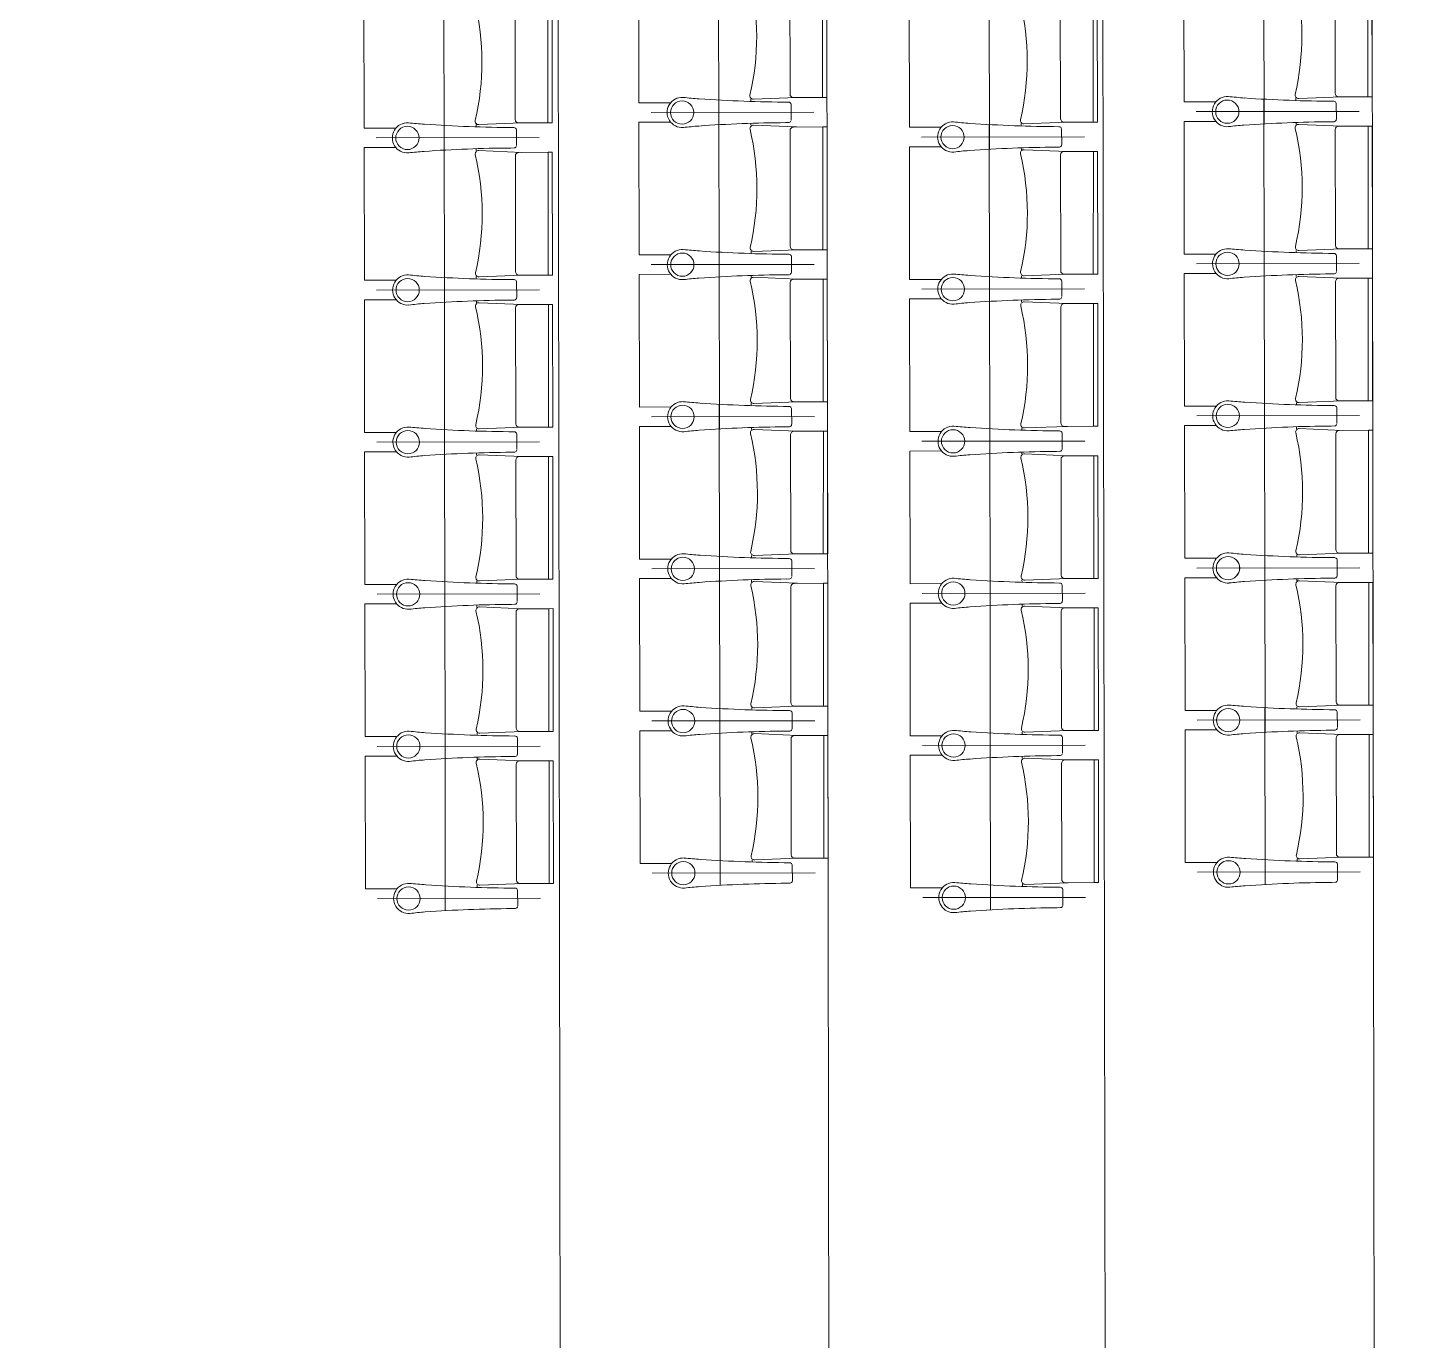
# Model space of a CAD drawing. Header units: millimetres. Extents: x 586 to 1010, y 369 to 668.
# Drawn here: x 682.64 to 687.69, y 469.81 to 474.63 of the extents above; entities that cross this region are included whole.
import ezdxf

# ---------------------------------------------------------------- set-up
doc = ezdxf.new("R2010")
doc.units = ezdxf.units.MM
doc.linetypes.add('CENTER', pattern=[2, 1.25, -0.25, 0.25, -0.25])
doc.linetypes.add('DASHED', pattern=[0.75, 0.5, -0.25])
doc.layers.add('plan line', color=7, linetype='Continuous', lineweight=15)

msp = doc.modelspace()

# ---------------------------------------------------------------- linework, layer by layer
at = {"color": 254, "lineweight": 25}
for points in [[(671.7124, 620.7085), (706.7355, 621.773), (754.2598, 613.8303), (814.6609, 600.1481), (855.7567, 598.0104), (895.0671, 567.0647), (920.0096, 542.0176), (952.0084, 521.2476), (977.2234, 504.6526), (979.6352, 479.2339), (986.3437, 463.8549), (988.7975, 462.3853)], [(654.944, 595.4717), (670.2671, 587.3174), (714.302, 595.1648), (787.0891, 595.1648), (819.3936, 580.9441), (821.0297, 562.8505), (813.4907, 552.7881), (808.7339, 539.6711), (796.4072, 534.7059), (791.0222, 527.249), (791.0222, 507.547), (797.3007, 476.5274), (814.9752, 463.8897), (836.1481, 474.6816), (874.0221, 478.5878), (885.7286, 462.7333), (863.0042, 436.0794), (845.7887, 420.6845), (845.1044, 408.6747)], [(639.2065, 583.4381), (644.7272, 575.638), (657.7961, 553.4401), (668.4043, 543.9291), (682.5178, 548.7307), (692.9838, 555.4778), (711.9339, 556.5828), (734.3456, 532.1334), (750.593, 477.7475), (754.1369, 444.164), (776.4657, 425.4473), (782.6172, 412.2355)]]:
    msp.add_spline(points, degree=3, dxfattribs=at)
at = {"layer": 'plan line'}
for p, q in [((685.5705, 480.5847), (685.588, 469.5182)), ((687.5896, 469.5266), (687.5722, 480.5826)), ((684.6012, 469.5671), (684.5839, 480.5328)), ((686.6015, 469.5702), (686.5842, 480.5359)), ((684.8889, 474.8431), (684.8897, 474.3558)), ((686.8906, 474.8462), (686.8913, 474.3589)), ((683.8803, 474.7499), (683.8811, 474.2626)), ((685.8819, 474.753), (685.8827, 474.2657)), ((684.8897, 474.3558), (685.0063, 474.356)), ((685.3007, 474.3608), (685.3007, 474.3693)), ((686.8913, 474.3589), (687.0079, 474.3591)), ((687.3023, 474.364), (687.3023, 474.3724)), ((685.449, 474.2929), (685.4486, 474.35)), ((685.449, 474.2929), (685.4486, 474.35)), ((687.4506, 474.296), (687.4503, 474.3532)), ((687.4506, 474.296), (687.4503, 474.3532)), ((683.8811, 474.2626), (683.9977, 474.2628)), ((684.2921, 474.2676), (684.2921, 474.2761)), ((684.4403, 474.1997), (684.44, 474.2568)), ((684.4403, 474.1997), (684.44, 474.2568)), ((685.0064, 474.2845), (684.8898, 474.2843)), ((684.8898, 474.2843), (684.8906, 473.797)), ((685.3008, 474.2731), (685.3008, 474.2804)), ((685.4408, 474.2832), (685.428, 474.2829)), ((685.4408, 474.2832), (685.428, 474.2829)), ((685.8827, 474.2657), (685.9993, 474.2659)), ((686.2937, 474.2708), (686.2937, 474.2792)), ((686.442, 474.2028), (686.4416, 474.26)), ((686.442, 474.2028), (686.4416, 474.26)), ((687.008, 474.2876), (686.8914, 474.2874)), ((686.8914, 474.2874), (686.8922, 473.8001)), ((687.3025, 474.2763), (687.3025, 474.2836)), ((687.4425, 474.2864), (687.4296, 474.2861)), ((687.4425, 474.2864), (687.4296, 474.2861)), ((683.9978, 474.1913), (683.8812, 474.1911)), ((683.8812, 474.1911), (683.8819, 473.7038)), ((684.2922, 474.1799), (684.2922, 474.1872)), ((684.4322, 474.19), (684.4194, 474.1897)), ((684.4322, 474.19), (684.4194, 474.1897)), ((685.9994, 474.1944), (685.8828, 474.1942)), ((685.8828, 474.1942), (685.8836, 473.7069)), ((686.2939, 474.1831), (686.2938, 474.1904)), ((686.4339, 474.1932), (686.421, 474.1929)), ((686.4339, 474.1932), (686.421, 474.1929)), ((685.3016, 473.802), (685.3016, 473.8105)), ((687.3032, 473.8052), (687.3032, 473.8136)), ((684.8906, 473.797), (685.0072, 473.7972)), ((685.4498, 473.7341), (685.4495, 473.7912)), ((685.4498, 473.7341), (685.4495, 473.7912)), ((686.8922, 473.8001), (687.0088, 473.8003)), ((687.4515, 473.7372), (687.4511, 473.7944)), ((687.4515, 473.7372), (687.4511, 473.7944)), ((683.8819, 473.7038), (683.9985, 473.704)), ((684.2929, 473.7088), (684.2929, 473.7173)), ((685.0073, 473.7257), (684.8907, 473.7255)), ((684.8907, 473.7255), (684.8914, 473.2382)), ((685.3017, 473.7143), (685.3017, 473.7216)), ((685.4417, 473.7244), (685.4289, 473.7241)), ((685.4417, 473.7244), (685.4289, 473.7241)), ((685.8836, 473.7069), (686.0002, 473.7071)), ((686.2946, 473.712), (686.2946, 473.7204)), ((686.4429, 473.644), (686.4425, 473.7012)), ((686.4429, 473.644), (686.4425, 473.7012)), ((687.0089, 473.7288), (686.8923, 473.7286)), ((686.8923, 473.7286), (686.8931, 473.2413)), ((687.3034, 473.7175), (687.3033, 473.7248)), ((687.4434, 473.7276), (687.4305, 473.7273)), ((687.4434, 473.7276), (687.4305, 473.7273)), ((684.4412, 473.6409), (684.4409, 473.698)), ((684.4412, 473.6409), (684.4409, 473.698)), ((683.9986, 473.6325), (683.8821, 473.6323)), ((683.8821, 473.6323), (683.8828, 473.145)), ((684.2931, 473.6211), (684.2931, 473.6284)), ((684.4331, 473.6312), (684.4202, 473.6309)), ((684.4331, 473.6312), (684.4202, 473.6309)), ((686.0003, 473.6356), (685.8837, 473.6354)), ((685.8837, 473.6354), (685.8845, 473.1481)), ((686.2947, 473.6243), (686.2947, 473.6316)), ((686.4347, 473.6344), (686.4219, 473.6341)), ((686.4347, 473.6344), (686.4219, 473.6341)), ((685.3025, 473.2432), (685.3024, 473.2517)), ((687.3041, 473.2464), (687.3041, 473.2548)), ((684.8914, 473.2382), (685.008, 473.2384)), ((685.4507, 473.1753), (685.4504, 473.2324)), ((685.4507, 473.1753), (685.4504, 473.2324)), ((686.8931, 473.2413), (687.0097, 473.2415)), ((687.4524, 473.1784), (687.452, 473.2356)), ((687.4524, 473.1784), (687.452, 473.2356)), ((683.8828, 473.145), (683.9994, 473.1452)), ((684.2938, 473.15), (684.2938, 473.1585)), ((685.0081, 473.1669), (684.8916, 473.1667)), ((684.8916, 473.1667), (684.8923, 472.6794)), ((685.3026, 473.1555), (685.3026, 473.1628)), ((685.4426, 473.1656), (685.4298, 473.1653)), ((685.4426, 473.1656), (685.4298, 473.1653)), ((685.8845, 473.1481), (686.0011, 473.1483)), ((686.2955, 473.1532), (686.2955, 473.1616)), ((687.0098, 473.17), (686.8932, 473.1698)), ((686.8932, 473.1698), (686.894, 472.6825)), ((687.3042, 473.1587), (687.3042, 473.166)), ((687.4443, 473.1688), (687.4314, 473.1685)), ((687.4443, 473.1688), (687.4314, 473.1685)), ((684.4421, 473.0821), (684.4417, 473.1392)), ((684.4421, 473.0821), (684.4418, 473.1392)), ((686.4437, 473.0852), (686.4434, 473.1424)), ((686.4437, 473.0852), (686.4434, 473.1424)), ((683.9995, 473.0737), (683.8829, 473.0735)), ((683.8829, 473.0735), (683.8837, 472.5862)), ((684.294, 473.0623), (684.294, 473.0696)), ((684.434, 473.0724), (684.4211, 473.0721)), ((684.434, 473.0724), (684.4211, 473.0721)), ((686.0012, 473.0768), (685.8846, 473.0766)), ((685.8846, 473.0766), (685.8854, 472.5893)), ((686.2956, 473.0655), (686.2956, 473.0728)), ((686.4356, 473.0756), (686.4228, 473.0753)), ((686.4356, 473.0756), (686.4228, 473.0753)), ((685.3033, 472.6844), (685.3033, 472.6929)), ((687.305, 472.6876), (687.305, 472.696)), ((684.8923, 472.6794), (685.0089, 472.6796)), ((685.4516, 472.6165), (685.4513, 472.6736)), ((685.4516, 472.6165), (685.4513, 472.6736)), ((686.894, 472.6825), (687.0106, 472.6827)), ((687.4532, 472.6196), (687.4529, 472.6768)), ((687.4532, 472.6196), (687.4529, 472.6768)), ((684.2947, 472.5912), (684.2947, 472.5997)), ((685.009, 472.6081), (684.8924, 472.6079)), ((684.8924, 472.6079), (684.8932, 472.1206)), ((685.3035, 472.5967), (685.3035, 472.604)), ((685.4435, 472.6068), (685.4306, 472.6065)), ((685.4435, 472.6068), (685.4306, 472.6065)), ((686.2964, 472.5944), (686.2963, 472.6028)), ((687.0107, 472.6112), (686.8941, 472.611)), ((686.8941, 472.611), (686.8949, 472.1237)), ((687.3051, 472.5999), (687.3051, 472.6072)), ((687.4451, 472.61), (687.4323, 472.6097)), ((687.4451, 472.61), (687.4323, 472.6097)), ((683.8837, 472.5862), (684.0003, 472.5864)), ((684.443, 472.5233), (684.4426, 472.5804)), ((684.443, 472.5233), (684.4426, 472.5804)), ((685.8854, 472.5893), (686.0019, 472.5895)), ((686.4446, 472.5264), (686.4443, 472.5836)), ((686.4446, 472.5264), (686.4443, 472.5836)), ((684.0004, 472.5149), (683.8838, 472.5147)), ((683.8838, 472.5147), (683.8846, 472.0274)), ((684.2948, 472.5035), (684.2948, 472.5108)), ((684.4349, 472.5136), (684.422, 472.5133)), ((684.4349, 472.5136), (684.422, 472.5133)), ((686.0021, 472.518), (685.8855, 472.5178)), ((685.8855, 472.5178), (685.8862, 472.0305)), ((686.2965, 472.5067), (686.2965, 472.514)), ((686.4365, 472.5168), (686.4237, 472.5165)), ((686.4365, 472.5168), (686.4237, 472.5165)), ((687.3059, 472.1288), (687.3059, 472.1372)), ((684.8932, 472.1206), (685.0098, 472.1208)), ((685.3042, 472.1256), (685.3042, 472.1341)), ((685.4525, 472.0577), (685.4521, 472.1148)), ((685.4525, 472.0577), (685.4521, 472.1148)), ((686.8949, 472.1237), (687.0115, 472.1239)), ((687.4541, 472.0608), (687.4538, 472.118)), ((687.4541, 472.0608), (687.4538, 472.118)), ((684.2956, 472.0324), (684.2956, 472.0409)), ((685.0099, 472.0493), (684.8933, 472.0491)), ((684.8933, 472.0491), (684.8941, 471.5618)), ((685.3044, 472.0379), (685.3043, 472.0452)), ((685.4444, 472.048), (685.4315, 472.0477)), ((685.4444, 472.048), (685.4315, 472.0477)), ((686.2972, 472.0356), (686.2972, 472.044)), ((687.0116, 472.0524), (686.895, 472.0522)), ((686.895, 472.0522), (686.8957, 471.5649)), ((687.306, 472.0411), (687.306, 472.0484)), ((687.446, 472.0512), (687.4332, 472.0509)), ((687.446, 472.0512), (687.4332, 472.0509)), ((683.8846, 472.0274), (684.0012, 472.0276)), ((684.4439, 471.9645), (684.4435, 472.0216)), ((684.4439, 471.9645), (684.4435, 472.0216)), ((685.8862, 472.0305), (686.0028, 472.0307)), ((686.4455, 471.9676), (686.4452, 472.0248)), ((686.4455, 471.9676), (686.4452, 472.0248)), ((684.0013, 471.9561), (683.8847, 471.9559)), ((683.8847, 471.9559), (683.8855, 471.4686)), ((684.2957, 471.9447), (684.2957, 471.952)), ((684.4357, 471.9548), (684.4229, 471.9545)), ((684.4357, 471.9548), (684.4229, 471.9545)), ((686.0029, 471.9592), (685.8863, 471.959)), ((685.8863, 471.959), (685.8871, 471.4717)), ((686.2974, 471.9479), (686.2974, 471.9552)), ((686.4374, 471.958), (686.4245, 471.9577)), ((686.4374, 471.958), (686.4245, 471.9577)), ((684.8941, 471.5618), (685.0107, 471.562)), ((685.3051, 471.5668), (685.3051, 471.5753)), ((685.4534, 471.4989), (685.453, 471.556)), ((686.8957, 471.5649), (687.0123, 471.5651)), ((687.3067, 471.57), (687.3067, 471.5784)), ((687.455, 471.502), (687.4547, 471.5592)), ((684.2965, 471.4736), (684.2965, 471.4821)), ((685.4452, 471.4892), (685.4324, 471.4889)), ((686.2981, 471.4768), (686.2981, 471.4852)), ((687.4469, 471.4924), (687.434, 471.4921)), ((683.8855, 471.4686), (684.0021, 471.4688)), ((684.4447, 471.4057), (684.4444, 471.4628)), ((685.8871, 471.4717), (686.0037, 471.4719)), ((686.4464, 471.4088), (686.446, 471.466)), ((684.4366, 471.396), (684.4238, 471.3957)), ((686.4383, 471.3992), (686.4254, 471.3989))]:
    msp.add_line(p, q, dxfattribs=at)
at = {"layer": 'plan line', "linetype": 'DASHED', "ltscale": 3}
for p, q in [((685.1823, 474.9247), (685.1833, 474.2752)), ((687.184, 474.9279), (687.185, 474.2784)), ((684.1737, 474.8315), (684.1747, 474.182)), ((686.1753, 474.8347), (686.1764, 474.1852)), ((685.1832, 474.3659), (685.1842, 473.7164)), ((687.1848, 474.3691), (687.1859, 473.7196)), ((684.1746, 474.2727), (684.1756, 473.6232)), ((686.1762, 474.2759), (686.1772, 473.6264)), ((685.1841, 473.8071), (685.1851, 473.1576)), ((687.1857, 473.8103), (687.1867, 473.1608)), ((684.1755, 473.7139), (684.1765, 473.0644)), ((686.1771, 473.7171), (686.1781, 473.0676)), ((685.185, 473.2483), (685.186, 472.5988)), ((687.1866, 473.2515), (687.1876, 472.602)), ((684.1763, 473.1551), (684.1774, 472.5056)), ((686.178, 473.1583), (686.179, 472.5088)), ((687.1875, 472.6927), (687.1885, 472.0432)), ((685.1858, 472.6895), (685.1869, 472.04)), ((684.1772, 472.5963), (684.1782, 471.9468)), ((686.1789, 472.5995), (686.1799, 471.95)), ((685.1867, 472.1307), (685.1877, 471.4812)), ((687.1884, 472.1339), (687.1894, 471.4844)), ((684.1781, 472.0375), (684.1791, 471.388)), ((686.1797, 472.0407), (686.1808, 471.3912))]:
    msp.add_line(p, q, dxfattribs=at)
at = {"layer": 'plan line', "linetype": 'CENTER', "ltscale": 3}
for p, q in [((685.5322, 474.321), (684.9343, 474.3201)), ((685.5322, 474.321), (684.9343, 474.3201)), ((687.5339, 474.3242), (686.936, 474.3233)), ((687.5339, 474.3242), (686.936, 474.3233)), ((684.5236, 474.2278), (683.9257, 474.2269)), ((684.5236, 474.2278), (683.9257, 474.2269)), ((686.5253, 474.231), (685.9273, 474.2301)), ((686.5253, 474.231), (685.9273, 474.2301)), ((685.5331, 473.7622), (684.9352, 473.7613)), ((685.5331, 473.7622), (684.9352, 473.7613)), ((687.5348, 473.7654), (686.9368, 473.7645)), ((687.5348, 473.7654), (686.9368, 473.7645)), ((684.5245, 473.669), (683.9266, 473.6681)), ((684.5245, 473.669), (683.9266, 473.6681)), ((686.5261, 473.6722), (685.9282, 473.6713)), ((686.5261, 473.6722), (685.9282, 473.6713)), ((685.534, 473.2034), (684.9361, 473.2025)), ((685.534, 473.2034), (684.9361, 473.2025)), ((687.5357, 473.2066), (686.9377, 473.2057)), ((687.5357, 473.2066), (686.9377, 473.2057)), ((684.5254, 473.1102), (683.9274, 473.1093)), ((684.5254, 473.1102), (683.9274, 473.1093)), ((686.527, 473.1134), (685.9291, 473.1125)), ((686.527, 473.1134), (685.9291, 473.1125)), ((685.5349, 472.6446), (684.9369, 472.6437)), ((685.5349, 472.6446), (684.9369, 472.6437)), ((687.5365, 472.6478), (686.9386, 472.6469)), ((687.5365, 472.6478), (686.9386, 472.6469)), ((684.5263, 472.5514), (683.9283, 472.5505)), ((684.5263, 472.5514), (683.9283, 472.5505)), ((686.5279, 472.5546), (685.93, 472.5537)), ((686.5279, 472.5546), (685.93, 472.5537)), ((685.5358, 472.0858), (684.9378, 472.0849)), ((685.5358, 472.0858), (684.9378, 472.0849)), ((687.5374, 472.089), (686.9395, 472.0881)), ((687.5374, 472.089), (686.9395, 472.0881)), ((684.5271, 471.9926), (683.9292, 471.9917)), ((684.5271, 471.9926), (683.9292, 471.9917)), ((686.5288, 471.9958), (685.9309, 471.9949)), ((686.5288, 471.9958), (685.9309, 471.9949)), ((685.5366, 471.527), (684.9387, 471.5261)), ((687.5383, 471.5302), (686.9404, 471.5293)), ((684.528, 471.4338), (683.9301, 471.4329)), ((686.5297, 471.437), (685.9317, 471.4361))]:
    msp.add_line(p, q, dxfattribs=at)
at = {"layer": 'plan line'}
for points in [[(685.4687, 474.3749), (685.3105, 474.3688, -0.474715), (685.2975, 474.3835, 0.115865), (685.2968, 474.8176, -0.474715), (685.3098, 474.8324), (685.468, 474.8258)], [(685.5643, 474.3751), (685.4573, 474.3749, -0.414214), (685.4446, 474.3876), (685.4439, 474.813, -0.414214), (685.4566, 474.8257), (685.5643, 474.8259), (685.5643, 474.3751)], [(687.4704, 474.3781), (687.3121, 474.372, -0.474715), (687.2992, 474.3867, 0.115865), (687.2985, 474.8208, -0.474715), (687.3114, 474.8355), (687.4697, 474.8289)], [(687.5659, 474.3783), (687.4589, 474.3781, -0.414214), (687.4462, 474.3907), (687.4455, 474.8162, -0.414214), (687.4582, 474.8289), (687.566, 474.8291), (687.5659, 474.3783)], [(684.4601, 474.2817), (684.3019, 474.2756, -0.474715), (684.2889, 474.2903, 0.115865), (684.2882, 474.7244, -0.474715), (684.3011, 474.7392), (684.4594, 474.7325)], [(684.5557, 474.2819), (684.4487, 474.2817, -0.414214), (684.4359, 474.2944), (684.4353, 474.7198, -0.414214), (684.4479, 474.7325), (684.5557, 474.7327), (684.5557, 474.2819)], [(686.4618, 474.2849), (686.3035, 474.2788, -0.474715), (686.2905, 474.2935, 0.115865), (686.2899, 474.7276, -0.474715), (686.3028, 474.7423), (686.461, 474.7357)], [(686.5573, 474.2851), (686.4503, 474.2849, -0.414214), (686.4376, 474.2975), (686.4369, 474.723, -0.414214), (686.4496, 474.7357), (686.5574, 474.7359), (686.5573, 474.2851)], [(685.4696, 473.8161), (685.3114, 473.81, -0.474715), (685.2984, 473.8247, 0.115865), (685.2977, 474.2588, -0.474715), (685.3106, 474.2736), (685.4689, 474.267)], [(685.5652, 473.8163), (685.4582, 473.8161, -0.414214), (685.4454, 473.8288), (685.4448, 474.2542, -0.414214), (685.4575, 474.2669), (685.5652, 474.2671), (685.5652, 473.8163)], [(687.4713, 473.8193), (687.313, 473.8132, -0.474715), (687.3001, 473.8279, 0.115865), (687.2994, 474.262, -0.474715), (687.3123, 474.2767), (687.4706, 474.2701)], [(687.5668, 473.8195), (687.4598, 473.8193, -0.414214), (687.4471, 473.8319), (687.4464, 474.2574, -0.414214), (687.4591, 474.2701), (687.5669, 474.2703), (687.5668, 473.8195)], [(684.461, 473.7229), (684.3028, 473.7168, -0.474715), (684.2898, 473.7315, 0.115865), (684.2891, 474.1656, -0.474715), (684.302, 474.1804), (684.4603, 474.1737)], [(684.5566, 473.7231), (684.4495, 473.7229, -0.414214), (684.4368, 473.7356), (684.4362, 474.161, -0.414214), (684.4488, 474.1737), (684.5566, 474.1739), (684.5566, 473.7231)], [(686.4626, 473.7261), (686.3044, 473.72, -0.474715), (686.2914, 473.7347, 0.115865), (686.2907, 474.1688, -0.474715), (686.3037, 474.1835), (686.4619, 474.1769)], [(686.5582, 473.7263), (686.4512, 473.7261, -0.414214), (686.4385, 473.7387), (686.4378, 474.1642, -0.414214), (686.4505, 474.1769), (686.5583, 474.1771), (686.5582, 473.7263)], [(685.4705, 473.2573), (685.3123, 473.2512, -0.474715), (685.2993, 473.266, 0.115865), (685.2986, 473.7, -0.474715), (685.3115, 473.7148), (685.4698, 473.7082)], [(685.5661, 473.2575), (685.459, 473.2573, -0.414214), (685.4463, 473.27), (685.4457, 473.6954, -0.414214), (685.4583, 473.7081), (685.5661, 473.7083), (685.5661, 473.2575)], [(687.4721, 473.2605), (687.3139, 473.2544, -0.474715), (687.3009, 473.2691, 0.115865), (687.3002, 473.7032, -0.474715), (687.3132, 473.7179), (687.4714, 473.7113)], [(687.5677, 473.2607), (687.4607, 473.2605, -0.414214), (687.448, 473.2732), (687.4473, 473.6986, -0.414214), (687.46, 473.7113), (687.5678, 473.7115), (687.5677, 473.2607)], [(684.4619, 473.1641), (684.3036, 473.158, -0.474715), (684.2907, 473.1727, 0.115865), (684.29, 473.6068, -0.474715), (684.3029, 473.6216), (684.4612, 473.6149)], [(684.5574, 473.1643), (684.4504, 473.1641, -0.414214), (684.4377, 473.1768), (684.437, 473.6022, -0.414214), (684.4497, 473.6149), (684.5575, 473.6151), (684.5574, 473.1643)], [(686.4635, 473.1673), (686.3053, 473.1612, -0.474715), (686.2923, 473.1759, 0.115865), (686.2916, 473.61, -0.474715), (686.3046, 473.6247), (686.4628, 473.6181)], [(686.5591, 473.1675), (686.4521, 473.1673, -0.414214), (686.4394, 473.1799), (686.4387, 473.6054, -0.414214), (686.4514, 473.6181), (686.5591, 473.6183), (686.5591, 473.1675)], [(685.4714, 472.6985), (685.3131, 472.6924, -0.474715), (685.3002, 472.7072, 0.115865), (685.2995, 473.1412, -0.474715), (685.3124, 473.156), (685.4707, 473.1494)], [(685.5669, 472.6987), (685.4599, 472.6985, -0.414214), (685.4472, 472.7112), (685.4465, 473.1366, -0.414214), (685.4592, 473.1493), (685.567, 473.1495), (685.5669, 472.6987)], [(687.473, 472.7017), (687.3148, 472.6956, -0.474715), (687.3018, 472.7103, 0.115865), (687.3011, 473.1444, -0.474715), (687.3141, 473.1591), (687.4723, 473.1525)], [(687.5686, 472.7019), (687.4616, 472.7017, -0.414214), (687.4489, 472.7144), (687.4482, 473.1398, -0.414214), (687.4609, 473.1525), (687.5686, 473.1527), (687.5686, 472.7019)], [(684.4628, 472.6053), (684.3045, 472.5992, -0.474715), (684.2915, 472.6139, 0.115865), (684.2909, 473.048, -0.474715), (684.3038, 473.0628), (684.462, 473.0562)], [(684.5583, 472.6055), (684.4513, 472.6053, -0.414214), (684.4386, 472.618), (684.4379, 473.0434, -0.414214), (684.4506, 473.0561), (684.5584, 473.0563), (684.5583, 472.6055)], [(686.4644, 472.6085), (686.3062, 472.6024, -0.474715), (686.2932, 472.6171, 0.115865), (686.2925, 473.0512, -0.474715), (686.3054, 473.0659), (686.4637, 473.0593)], [(686.56, 472.6087), (686.453, 472.6085, -0.414214), (686.4402, 472.6211), (686.4396, 473.0466, -0.414214), (686.4522, 473.0593), (686.56, 473.0595), (686.56, 472.6087)], [(685.4723, 472.1397), (685.314, 472.1336, -0.474715), (685.301, 472.1484, 0.115865), (685.3004, 472.5824, -0.474715), (685.3133, 472.5972), (685.4715, 472.5906)], [(685.5678, 472.1399), (685.4608, 472.1397, -0.414214), (685.4481, 472.1524), (685.4474, 472.5778, -0.414214), (685.4601, 472.5905), (685.5679, 472.5907), (685.5678, 472.1399)], [(687.4739, 472.1429), (687.3157, 472.1368, -0.474715), (687.3027, 472.1515, 0.115865), (687.302, 472.5856, -0.474715), (687.3149, 472.6003), (687.4732, 472.5937)], [(687.5695, 472.1431), (687.4625, 472.1429, -0.414214), (687.4497, 472.1556), (687.4491, 472.581, -0.414214), (687.4617, 472.5937), (687.5695, 472.5939), (687.5695, 472.1431)], [(684.4636, 472.0465), (684.3054, 472.0404, -0.474715), (684.2924, 472.0551, 0.115865), (684.2917, 472.4892, -0.474715), (684.3047, 472.504), (684.4629, 472.4974)], [(684.5592, 472.0467), (684.4522, 472.0465, -0.414214), (684.4395, 472.0592), (684.4388, 472.4846, -0.414214), (684.4515, 472.4973), (684.5593, 472.4975), (684.5592, 472.0467)], [(686.4653, 472.0497), (686.3071, 472.0436, -0.474715), (686.2941, 472.0583, 0.115865), (686.2934, 472.4924, -0.474715), (686.3063, 472.5071), (686.4646, 472.5005)], [(686.5609, 472.0499), (686.4538, 472.0497, -0.414214), (686.4411, 472.0623), (686.4404, 472.4878, -0.414214), (686.4531, 472.5005), (686.5609, 472.5007), (686.5609, 472.0499)], [(685.4731, 471.5809), (685.3149, 471.5748, -0.474715), (685.3019, 471.5896, 0.115865), (685.3012, 472.0236, -0.474715), (685.3142, 472.0384), (685.4724, 472.0318)], [(687.4748, 471.5841), (687.3166, 471.578, -0.474715), (687.3036, 471.5927, 0.115865), (687.3029, 472.0268, -0.474715), (687.3158, 472.0415), (687.4741, 472.0349)], [(685.5687, 471.5811), (685.4617, 471.5809, -0.414214), (685.449, 471.5936), (685.4483, 472.019, -0.414214), (685.461, 472.0317), (685.5688, 472.0319), (685.5687, 471.5811)], [(687.5704, 471.5843), (687.4633, 471.5841, -0.414214), (687.4506, 471.5968), (687.45, 472.0222, -0.414214), (687.4626, 472.0349), (687.5704, 472.0351), (687.5704, 471.5843)], [(684.4645, 471.4877), (684.3063, 471.4816, -0.474715), (684.2933, 471.4964, 0.115865), (684.2926, 471.9304, -0.474715), (684.3056, 471.9452), (684.4638, 471.9386)], [(684.5601, 471.4879), (684.4531, 471.4877, -0.414214), (684.4403, 471.5004), (684.4397, 471.9258, -0.414214), (684.4524, 471.9385), (684.5601, 471.9387), (684.5601, 471.4879)], [(686.4662, 471.4909), (686.3079, 471.4848, -0.474715), (686.295, 471.4995, 0.115865), (686.2943, 471.9336, -0.474715), (686.3072, 471.9483), (686.4655, 471.9417)], [(686.5617, 471.4911), (686.4547, 471.4909, -0.414214), (686.442, 471.5036), (686.4413, 471.929, -0.414214), (686.454, 471.9417), (686.5618, 471.9419), (686.5617, 471.4911)]]:
    msp.add_lwpolyline(points, format="xyb", dxfattribs=at)
for points in [[(685.5803, 474.3751), (685.5796, 474.826), (685.5643, 474.8259), (685.5643, 474.3751), (685.5803, 474.3751)], [(687.5819, 474.3783), (687.5812, 474.8291), (687.566, 474.8291), (687.5659, 474.3783), (687.5819, 474.3783)], [(684.5717, 474.2819), (684.571, 474.7328), (684.5557, 474.7327), (684.5557, 474.2819), (684.5717, 474.2819)], [(686.5733, 474.2851), (686.5726, 474.7359), (686.5574, 474.7359), (686.5573, 474.2851), (686.5733, 474.2851)], [(685.5812, 473.8163), (685.5805, 474.2672), (685.5652, 474.2671), (685.5652, 473.8163), (685.5812, 473.8163)], [(687.5828, 473.8195), (687.5821, 474.2703), (687.5669, 474.2703), (687.5668, 473.8195), (687.5828, 473.8195)], [(684.5726, 473.7231), (684.5718, 474.174), (684.5566, 474.1739), (684.5566, 473.7231), (684.5726, 473.7231)], [(686.5742, 473.7263), (686.5735, 474.1771), (686.5583, 474.1771), (686.5582, 473.7263), (686.5742, 473.7263)], [(685.5821, 473.2575), (685.5814, 473.7084), (685.5661, 473.7083), (685.5661, 473.2575), (685.5821, 473.2575)], [(687.5837, 473.2607), (687.583, 473.7115), (687.5678, 473.7115), (687.5677, 473.2607), (687.5837, 473.2607)], [(684.5734, 473.1643), (684.5727, 473.6152), (684.5575, 473.6151), (684.5574, 473.1643), (684.5734, 473.1643)], [(686.5751, 473.1675), (686.5744, 473.6183), (686.5591, 473.6183), (686.5591, 473.1675), (686.5751, 473.1675)], [(685.5829, 472.6987), (685.5822, 473.1496), (685.567, 473.1495), (685.5669, 472.6987), (685.5829, 472.6987)], [(687.5846, 472.7019), (687.5839, 473.1527), (687.5686, 473.1527), (687.5686, 472.7019), (687.5846, 472.7019)], [(684.5743, 472.6055), (684.5736, 473.0564), (684.5584, 473.0563), (684.5583, 472.6055), (684.5743, 472.6055)], [(686.576, 472.6087), (686.5753, 473.0595), (686.56, 473.0595), (686.56, 472.6087), (686.576, 472.6087)], [(685.5838, 472.1399), (685.5831, 472.5908), (685.5679, 472.5907), (685.5678, 472.1399), (685.5838, 472.1399)], [(687.5855, 472.1431), (687.5848, 472.5939), (687.5695, 472.5939), (687.5695, 472.1431), (687.5855, 472.1431)], [(684.5752, 472.0467), (684.5745, 472.4976), (684.5593, 472.4975), (684.5592, 472.0467), (684.5752, 472.0467)], [(686.5769, 472.0499), (686.5761, 472.5007), (686.5609, 472.5007), (686.5609, 472.0499), (686.5769, 472.0499)], [(685.5847, 471.5811), (685.584, 472.032), (685.5688, 472.0319), (685.5687, 471.5811), (685.5847, 471.5811)], [(687.5864, 471.5843), (687.5856, 472.0351), (687.5704, 472.0351), (687.5704, 471.5843), (687.5864, 471.5843)], [(684.5761, 471.4879), (684.5754, 471.9388), (684.5601, 471.9387), (684.5601, 471.4879), (684.5761, 471.4879)], [(686.5777, 471.4911), (686.577, 471.9419), (686.5618, 471.9419), (686.5617, 471.4911), (686.5777, 471.4911)]]:
    msp.add_lwpolyline(points, dxfattribs=at)
for centre in [(685.0485, 474.3199), (685.0485, 474.3199), (687.0501, 474.3231), (687.0501, 474.3231), (684.0398, 474.2267), (684.0398, 474.2267), (686.0415, 474.2299), (686.0415, 474.2299), (685.0493, 473.7611), (685.0493, 473.7611), (687.051, 473.7643), (687.051, 473.7643), (684.0407, 473.6679), (684.0407, 473.6679), (686.0424, 473.6711), (686.0424, 473.6711), (687.0519, 473.2055), (687.0519, 473.2055), (685.0502, 473.2023), (685.0502, 473.2023), (684.0416, 473.1091), (684.0416, 473.1091), (686.0432, 473.1123), (686.0432, 473.1123), (685.0511, 472.6435), (685.0511, 472.6435), (687.0528, 472.6467), (687.0527, 472.6467), (684.0425, 472.5503), (684.0425, 472.5503), (686.0441, 472.5535), (686.0441, 472.5535), (685.052, 472.0847), (685.052, 472.0847), (687.0536, 472.0879), (687.0536, 472.0879), (686.045, 471.9947), (686.045, 471.9947), (684.0434, 471.9915), (684.0434, 471.9915), (685.0529, 471.5259), (687.0545, 471.5291), (684.0442, 471.4327), (686.0459, 471.4359)]:
    msp.add_circle(centre, 0.0427, dxfattribs=at)
for centre, radius, start, end in [((685.0486, 474.3203), 0.0554, 86.596, 274.6384), ((685.0486, 474.3203), 0.0554, 86.596, 274.6384), ((685.4276, 478.313), 3.9554, 264.5499, 265.418), ((685.4276, 478.313), 3.9554, 264.5499, 265.418), ((685.4734, 479.6867), 5.3287, 266.1073, 269.6309), ((685.4734, 479.6867), 5.3287, 266.1073, 269.6309), ((685.4391, 474.3485), 0.00967, 9.2643, 90.7147), ((685.4391, 474.3485), 0.00967, 9.2643, 90.7147), ((687.0503, 474.3234), 0.0554, 86.596, 274.6384), ((687.0503, 474.3234), 0.0554, 86.596, 274.6384), ((687.4293, 478.3162), 3.9554, 264.5499, 265.418), ((687.4292, 478.3162), 3.9554, 264.5499, 265.418), ((687.475, 479.6899), 5.3287, 266.1073, 269.6309), ((687.475, 479.6899), 5.3287, 266.1073, 269.6309), ((687.4407, 474.3516), 0.00967, 9.2643, 90.7147), ((687.4407, 474.3516), 0.00967, 9.2643, 90.7147), ((684.04, 474.2271), 0.0554, 86.596, 274.6384), ((684.04, 474.2271), 0.0554, 86.596, 274.6384), ((684.419, 478.2198), 3.9554, 264.5499, 265.418), ((684.419, 478.2198), 3.9554, 264.5499, 265.418), ((684.4648, 479.5935), 5.3287, 266.1073, 269.6309), ((684.4647, 479.5935), 5.3287, 266.1073, 269.6309), ((684.4304, 474.2553), 0.00967, 9.2643, 90.7147), ((684.4304, 474.2553), 0.00967, 9.2643, 90.7147), ((685.1765, 473.278), 0.9947, 93.8628, 97.1256), ((685.1765, 473.278), 0.9947, 93.8628, 97.1256), ((685.4637, 469.2865), 4.9966, 90.409, 94.0646), ((685.4637, 469.2865), 4.9966, 90.409, 94.0646), ((685.4395, 474.2925), 0.00935, 278.5288, 351.652), ((685.4395, 474.2925), 0.00935, 278.5288, 351.652), ((686.0417, 474.2302), 0.0554, 86.596, 274.6384), ((686.0417, 474.2302), 0.0554, 86.596, 274.6384), ((686.4206, 478.223), 3.9554, 264.5499, 265.418), ((686.4206, 478.223), 3.9554, 264.5499, 265.418), ((686.4664, 479.5967), 5.3287, 266.1073, 269.6309), ((686.4664, 479.5967), 5.3287, 266.1073, 269.6309), ((686.4321, 474.2584), 0.00967, 9.2643, 90.7147), ((686.4321, 474.2584), 0.00967, 9.2643, 90.7147), ((687.1782, 473.2812), 0.9947, 93.8628, 97.1256), ((687.1782, 473.2812), 0.9947, 93.8628, 97.1256), ((687.4653, 469.2896), 4.9966, 90.409, 94.0646), ((687.4653, 469.2896), 4.9966, 90.409, 94.0646), ((687.4411, 474.2956), 0.00935, 278.5288, 351.652), ((687.4411, 474.2956), 0.00935, 278.5288, 351.652), ((684.1679, 473.1848), 0.9947, 93.8628, 97.1256), ((684.1679, 473.1848), 0.9947, 93.8628, 97.1256), ((684.455, 469.1933), 4.9966, 90.409, 94.0646), ((684.455, 469.1933), 4.9966, 90.409, 94.0646), ((684.4308, 474.1993), 0.00935, 278.5288, 351.652), ((684.4308, 474.1993), 0.00935, 278.5288, 351.652), ((686.1695, 473.188), 0.9947, 93.8628, 97.1256), ((686.1695, 473.188), 0.9947, 93.8628, 97.1256), ((686.4567, 469.1964), 4.9966, 90.409, 94.0646), ((686.4567, 469.1964), 4.9966, 90.409, 94.0646), ((686.4325, 474.2024), 0.00935, 278.5288, 351.652), ((686.4325, 474.2024), 0.00935, 278.5288, 351.652), ((685.0495, 473.7615), 0.0554, 86.596, 274.6384), ((685.0495, 473.7615), 0.0554, 86.596, 274.6384), ((685.4285, 477.7542), 3.9554, 264.5499, 265.418), ((685.4285, 477.7542), 3.9554, 264.5499, 265.418), ((685.4743, 479.1279), 5.3287, 266.1073, 269.6309), ((685.4743, 479.1279), 5.3287, 266.1073, 269.6309), ((687.0512, 473.7646), 0.0554, 86.596, 274.6384), ((687.0512, 473.7646), 0.0554, 86.596, 274.6384), ((687.4301, 477.7574), 3.9554, 264.5499, 265.418), ((687.4301, 477.7574), 3.9554, 264.5499, 265.418), ((687.4759, 479.1311), 5.3287, 266.1073, 269.6309), ((687.4759, 479.1311), 5.3287, 266.1073, 269.6309), ((687.4416, 473.7928), 0.00967, 9.2643, 90.7147), ((687.4416, 473.7928), 0.00967, 9.2643, 90.7147), ((685.4399, 473.7897), 0.00967, 9.2643, 90.7147), ((685.4399, 473.7897), 0.00967, 9.2643, 90.7147), ((684.0409, 473.6683), 0.0554, 86.596, 274.6384), ((684.0409, 473.6683), 0.0554, 86.596, 274.6384), ((684.4199, 477.661), 3.9554, 264.5499, 265.418), ((684.4199, 477.661), 3.9554, 264.5499, 265.418), ((684.4656, 479.0347), 5.3287, 266.1073, 269.6309), ((684.4656, 479.0347), 5.3287, 266.1073, 269.6309), ((684.4313, 473.6965), 0.00967, 9.2643, 90.7147), ((684.4313, 473.6965), 0.00967, 9.2643, 90.7147), ((685.1774, 472.7192), 0.9947, 93.8628, 97.1256), ((685.1774, 472.7192), 0.9947, 93.8628, 97.1256), ((685.4645, 468.7277), 4.9966, 90.409, 94.0646), ((685.4645, 468.7277), 4.9966, 90.409, 94.0646), ((685.4403, 473.7337), 0.00935, 278.5288, 351.652), ((685.4403, 473.7337), 0.00935, 278.5288, 351.652), ((686.0425, 473.6714), 0.0554, 86.596, 274.6384), ((686.0425, 473.6714), 0.0554, 86.596, 274.6384), ((686.4215, 477.6642), 3.9554, 264.5499, 265.418), ((686.4215, 477.6642), 3.9554, 264.5499, 265.418), ((686.4673, 479.0379), 5.3287, 266.1073, 269.6309), ((686.4673, 479.0379), 5.3287, 266.1073, 269.6309), ((686.433, 473.6996), 0.00967, 9.2643, 90.7147), ((686.433, 473.6996), 0.00967, 9.2643, 90.7147), ((687.179, 472.7224), 0.9947, 93.8628, 97.1256), ((687.179, 472.7224), 0.9947, 93.8628, 97.1256), ((687.4662, 468.7308), 4.9966, 90.409, 94.0646), ((687.4662, 468.7308), 4.9966, 90.409, 94.0646), ((687.442, 473.7368), 0.00935, 278.5288, 351.652), ((687.442, 473.7368), 0.00935, 278.5288, 351.652), ((684.1688, 472.626), 0.9947, 93.8628, 97.1256), ((684.1688, 472.626), 0.9947, 93.8628, 97.1256), ((684.4559, 468.6345), 4.9966, 90.409, 94.0646), ((684.4559, 468.6345), 4.9966, 90.409, 94.0646), ((684.4317, 473.6405), 0.00935, 278.5288, 351.652), ((684.4317, 473.6405), 0.00935, 278.5288, 351.652), ((686.1704, 472.6292), 0.9947, 93.8628, 97.1256), ((686.1704, 472.6292), 0.9947, 93.8628, 97.1256), ((686.4576, 468.6376), 4.9966, 90.409, 94.0646), ((686.4576, 468.6376), 4.9966, 90.409, 94.0646), ((686.4334, 473.6436), 0.00935, 278.5288, 351.652), ((686.4334, 473.6436), 0.00935, 278.5288, 351.652), ((685.0504, 473.2027), 0.0554, 86.596, 274.6384), ((685.0504, 473.2027), 0.0554, 86.596, 274.6384), ((685.4294, 477.1954), 3.9554, 264.5499, 265.418), ((685.4294, 477.1954), 3.9554, 264.5499, 265.418), ((685.4751, 478.5691), 5.3287, 266.1073, 269.6309), ((685.4751, 478.5691), 5.3287, 266.1073, 269.6309), ((687.052, 473.2058), 0.0554, 86.596, 274.6384), ((687.052, 473.2058), 0.0554, 86.596, 274.6384), ((687.431, 477.1986), 3.9554, 264.5499, 265.418), ((687.431, 477.1986), 3.9554, 264.5499, 265.418), ((687.4768, 478.5723), 5.3287, 266.1073, 269.6309), ((687.4768, 478.5723), 5.3287, 266.1073, 269.6309), ((685.4408, 473.2309), 0.00967, 9.2643, 90.7147), ((685.4408, 473.2309), 0.00967, 9.2643, 90.7147), ((687.4425, 473.234), 0.00967, 9.2643, 90.7147), ((687.4425, 473.234), 0.00967, 9.2643, 90.7147), ((684.0418, 473.1095), 0.0554, 86.596, 274.6384), ((684.0418, 473.1095), 0.0554, 86.596, 274.6384), ((684.4207, 477.1022), 3.9554, 264.5499, 265.418), ((684.4207, 477.1022), 3.9554, 264.5499, 265.418), ((684.4665, 478.4759), 5.3287, 266.1073, 269.6309), ((684.4665, 478.4759), 5.3287, 266.1073, 269.6309), ((684.4322, 473.1377), 0.00967, 9.2643, 90.7147), ((684.4322, 473.1377), 0.00967, 9.2643, 90.7147), ((685.1783, 472.1604), 0.9947, 93.8628, 97.1256), ((685.1783, 472.1604), 0.9947, 93.8628, 97.1256), ((685.4654, 468.1689), 4.9966, 90.409, 94.0646), ((685.4654, 468.1689), 4.9966, 90.409, 94.0646), ((685.4412, 473.1749), 0.00935, 278.5288, 351.652), ((685.4412, 473.1749), 0.00935, 278.5288, 351.652), ((686.0434, 473.1126), 0.0554, 86.596, 274.6384), ((686.0434, 473.1126), 0.0554, 86.596, 274.6384), ((686.4224, 477.1054), 3.9554, 264.5499, 265.418), ((686.4224, 477.1054), 3.9554, 264.5499, 265.418), ((686.4682, 478.4791), 5.3287, 266.1073, 269.6309), ((686.4682, 478.4791), 5.3287, 266.1073, 269.6309), ((686.4339, 473.1408), 0.00967, 9.2643, 90.7147), ((686.4339, 473.1408), 0.00967, 9.2643, 90.7147), ((687.1799, 472.1636), 0.9947, 93.8628, 97.1256), ((687.1799, 472.1636), 0.9947, 93.8628, 97.1256), ((687.4671, 468.172), 4.9966, 90.409, 94.0646), ((687.4671, 468.172), 4.9966, 90.409, 94.0646), ((687.4429, 473.178), 0.00935, 278.5288, 351.652), ((687.4429, 473.178), 0.00935, 278.5288, 351.652), ((684.1696, 472.0672), 0.9947, 93.8628, 97.1256), ((684.1696, 472.0672), 0.9947, 93.8628, 97.1256), ((684.4568, 468.0757), 4.9966, 90.409, 94.0646), ((684.4568, 468.0757), 4.9966, 90.409, 94.0646), ((684.4326, 473.0817), 0.00935, 278.5288, 351.652), ((684.4326, 473.0817), 0.00935, 278.5288, 351.652), ((686.1713, 472.0704), 0.9947, 93.8628, 97.1256), ((686.1713, 472.0704), 0.9947, 93.8628, 97.1256), ((686.4585, 468.0788), 4.9966, 90.409, 94.0646), ((686.4585, 468.0788), 4.9966, 90.409, 94.0646), ((686.4342, 473.0848), 0.00935, 278.5288, 351.652), ((686.4342, 473.0848), 0.00935, 278.5288, 351.652), ((685.0513, 472.6439), 0.0554, 86.596, 274.6384), ((685.0513, 472.6439), 0.0554, 86.596, 274.6384), ((685.4302, 476.6366), 3.9554, 264.5499, 265.418), ((685.4302, 476.6366), 3.9554, 264.5499, 265.418), ((685.476, 478.0103), 5.3287, 266.1073, 269.6309), ((685.476, 478.0103), 5.3287, 266.1073, 269.6309), ((687.0529, 472.647), 0.0554, 86.596, 274.6384), ((687.0529, 472.647), 0.0554, 86.596, 274.6384), ((687.4319, 476.6398), 3.9554, 264.5499, 265.418), ((687.4319, 476.6398), 3.9554, 264.5499, 265.418), ((687.4777, 478.0135), 5.3287, 266.1073, 269.6309), ((687.4777, 478.0135), 5.3287, 266.1073, 269.6309), ((685.4417, 472.6721), 0.00967, 9.2643, 90.7147), ((685.4417, 472.6721), 0.00967, 9.2643, 90.7147), ((687.4434, 472.6752), 0.00967, 9.2643, 90.7147), ((687.4434, 472.6752), 0.00967, 9.2643, 90.7147), ((684.0427, 472.5507), 0.0554, 86.596, 274.6384), ((684.0427, 472.5507), 0.0554, 86.596, 274.6384), ((684.4216, 476.5434), 3.9554, 264.5499, 265.418), ((684.4216, 476.5434), 3.9554, 264.5499, 265.418), ((684.4674, 477.9171), 5.3287, 266.1073, 269.6309), ((684.4674, 477.9171), 5.3287, 266.1073, 269.6309), ((685.1792, 471.6016), 0.9947, 93.8628, 97.1256), ((685.1791, 471.6016), 0.9947, 93.8628, 97.1256), ((685.4663, 467.6101), 4.9966, 90.409, 94.0646), ((685.4663, 467.6101), 4.9966, 90.409, 94.0646), ((685.4421, 472.6161), 0.00935, 278.5288, 351.652), ((685.4421, 472.6161), 0.00935, 278.5288, 351.652), ((686.0443, 472.5538), 0.0554, 86.596, 274.6384), ((686.0443, 472.5538), 0.0554, 86.596, 274.6384), ((686.4233, 476.5466), 3.9554, 264.5499, 265.418), ((686.4233, 476.5466), 3.9554, 264.5499, 265.418), ((686.469, 477.9203), 5.3287, 266.1073, 269.6309), ((686.469, 477.9203), 5.3287, 266.1073, 269.6309), ((686.4347, 472.582), 0.00967, 9.2643, 90.7147), ((686.4347, 472.582), 0.00967, 9.2643, 90.7147), ((687.1808, 471.6048), 0.9947, 93.8628, 97.1256), ((687.1808, 471.6048), 0.9947, 93.8628, 97.1256), ((687.468, 467.6132), 4.9966, 90.409, 94.0646), ((687.468, 467.6132), 4.9966, 90.409, 94.0646), ((687.4437, 472.6192), 0.00935, 278.5288, 351.652), ((687.4437, 472.6192), 0.00935, 278.5288, 351.652), ((684.4331, 472.5789), 0.00967, 9.2643, 90.7147), ((684.4331, 472.5789), 0.00967, 9.2643, 90.7147), ((684.1705, 471.5084), 0.9947, 93.8628, 97.1256), ((684.1705, 471.5084), 0.9947, 93.8628, 97.1256), ((684.4577, 467.5169), 4.9966, 90.409, 94.0646), ((684.4577, 467.5169), 4.9966, 90.409, 94.0646), ((684.4335, 472.5229), 0.00935, 278.5288, 351.652), ((684.4335, 472.5229), 0.00935, 278.5288, 351.652), ((686.1722, 471.5116), 0.9947, 93.8628, 97.1256), ((686.1722, 471.5116), 0.9947, 93.8628, 97.1256), ((686.4593, 467.52), 4.9966, 90.409, 94.0646), ((686.4593, 467.52), 4.9966, 90.409, 94.0646), ((686.4351, 472.526), 0.00935, 278.5288, 351.652), ((686.4351, 472.526), 0.00935, 278.5288, 351.652), ((685.0522, 472.0851), 0.0554, 86.596, 274.6384), ((685.0522, 472.0851), 0.0554, 86.596, 274.6384), ((685.4311, 476.0778), 3.9554, 264.5499, 265.418), ((685.4311, 476.0778), 3.9554, 264.5499, 265.418), ((687.0538, 472.0882), 0.0554, 86.596, 274.6384), ((687.0538, 472.0882), 0.0554, 86.596, 274.6384), ((687.4328, 476.081), 3.9554, 264.5499, 265.418), ((687.4328, 476.081), 3.9554, 264.5499, 265.418), ((687.4786, 477.4547), 5.3287, 266.1073, 269.6309), ((687.4785, 477.4547), 5.3287, 266.1073, 269.6309), ((685.4769, 477.4515), 5.3287, 266.1073, 269.6309), ((685.4769, 477.4515), 5.3287, 266.1073, 269.6309), ((685.4426, 472.1133), 0.00967, 9.2643, 90.7147), ((685.4426, 472.1133), 0.00967, 9.2643, 90.7147), ((687.4442, 472.1164), 0.00967, 9.2643, 90.7147), ((687.4442, 472.1164), 0.00967, 9.2643, 90.7147), ((684.0435, 471.9919), 0.0554, 86.596, 274.6384), ((684.0435, 471.9919), 0.0554, 86.596, 274.6384), ((684.4225, 475.9846), 3.9554, 264.5499, 265.418), ((684.4225, 475.9846), 3.9554, 264.5499, 265.418), ((684.4683, 477.3583), 5.3287, 266.1073, 269.6309), ((684.4683, 477.3583), 5.3287, 266.1073, 269.6309), ((685.18, 471.0428), 0.9947, 93.8628, 97.1256), ((685.18, 471.0428), 0.9947, 93.8628, 97.1256), ((685.4672, 467.0513), 4.9966, 90.409, 94.0646), ((685.4672, 467.0513), 4.9966, 90.409, 94.0646), ((685.443, 472.0573), 0.00935, 278.5288, 351.652), ((685.443, 472.0573), 0.00935, 278.5288, 351.652), ((686.0452, 471.995), 0.0554, 86.596, 274.6384), ((686.0452, 471.995), 0.0554, 86.596, 274.6384), ((686.4242, 475.9878), 3.9554, 264.5499, 265.418), ((686.4242, 475.9878), 3.9554, 264.5499, 265.418), ((686.4699, 477.3615), 5.3287, 266.1073, 269.6309), ((686.4699, 477.3615), 5.3287, 266.1073, 269.6309), ((687.1817, 471.046), 0.9947, 93.8628, 97.1256), ((687.1817, 471.046), 0.9947, 93.8628, 97.1256), ((687.4688, 467.0544), 4.9966, 90.409, 94.0646), ((687.4688, 467.0544), 4.9966, 90.409, 94.0646), ((687.4446, 472.0604), 0.00935, 278.5288, 351.652), ((687.4446, 472.0604), 0.00935, 278.5288, 351.652), ((684.434, 472.0201), 0.00967, 9.2643, 90.7147), ((684.434, 472.0201), 0.00967, 9.2643, 90.7147), ((686.4356, 472.0232), 0.00967, 9.2643, 90.7147), ((686.4356, 472.0232), 0.00967, 9.2643, 90.7147), ((684.1714, 470.9496), 0.9947, 93.8628, 97.1256), ((684.1714, 470.9496), 0.9947, 93.8628, 97.1256), ((684.4586, 466.9581), 4.9966, 90.409, 94.0646), ((684.4586, 466.9581), 4.9966, 90.409, 94.0646), ((684.4344, 471.9641), 0.00935, 278.5288, 351.652), ((684.4344, 471.9641), 0.00935, 278.5288, 351.652), ((686.1731, 470.9528), 0.9947, 93.8628, 97.1256), ((686.1731, 470.9528), 0.9947, 93.8628, 97.1256), ((686.4602, 466.9612), 4.9966, 90.409, 94.0646), ((686.4602, 466.9612), 4.9966, 90.409, 94.0646), ((686.436, 471.9672), 0.00935, 278.5288, 351.652), ((686.436, 471.9672), 0.00935, 278.5288, 351.652), ((685.053, 471.5263), 0.0554, 86.596, 274.6384), ((685.432, 475.519), 3.9554, 264.5499, 265.418), ((687.0547, 471.5294), 0.0554, 86.596, 274.6384), ((687.4337, 475.5222), 3.9554, 264.5499, 265.418), ((685.4778, 476.8927), 5.3287, 266.1073, 269.6309), ((685.4435, 471.5545), 0.00967, 9.2643, 90.7147), ((687.4794, 476.8959), 5.3287, 266.1073, 269.6309), ((687.4451, 471.5576), 0.00967, 9.2643, 90.7147), ((684.0444, 471.4331), 0.0554, 86.596, 274.6384), ((684.4234, 475.4258), 3.9554, 264.5499, 265.418), ((684.4692, 476.7995), 5.3287, 266.1073, 269.6309), ((685.4681, 466.4925), 4.9966, 90.409, 94.0646), ((685.4439, 471.4985), 0.00935, 278.5288, 351.652), ((686.0461, 471.4362), 0.0554, 86.596, 274.6384), ((686.425, 475.429), 3.9554, 264.5499, 265.418), ((686.4708, 476.8027), 5.3287, 266.1073, 269.6309), ((687.4697, 466.4956), 4.9966, 90.409, 94.0646), ((687.4455, 471.5016), 0.00935, 278.5288, 351.652), ((684.4349, 471.4613), 0.00967, 9.2643, 90.7147), ((685.1809, 470.484), 0.9947, 93.8628, 97.1256), ((686.4365, 471.4644), 0.00967, 9.2643, 90.7147), ((687.1826, 470.4872), 0.9947, 93.8628, 97.1256), ((684.1723, 470.3908), 0.9947, 93.8628, 97.1256), ((684.4594, 466.3993), 4.9966, 90.409, 94.0646), ((684.4352, 471.4053), 0.00935, 278.5288, 351.652), ((686.1739, 470.394), 0.9947, 93.8628, 97.1256), ((686.4611, 466.4024), 4.9966, 90.409, 94.0646), ((686.4369, 471.4084), 0.00935, 278.5288, 351.652)]:
    msp.add_arc(centre, radius, start, end, dxfattribs=at)

doc.saveas('drawing.dxf')
